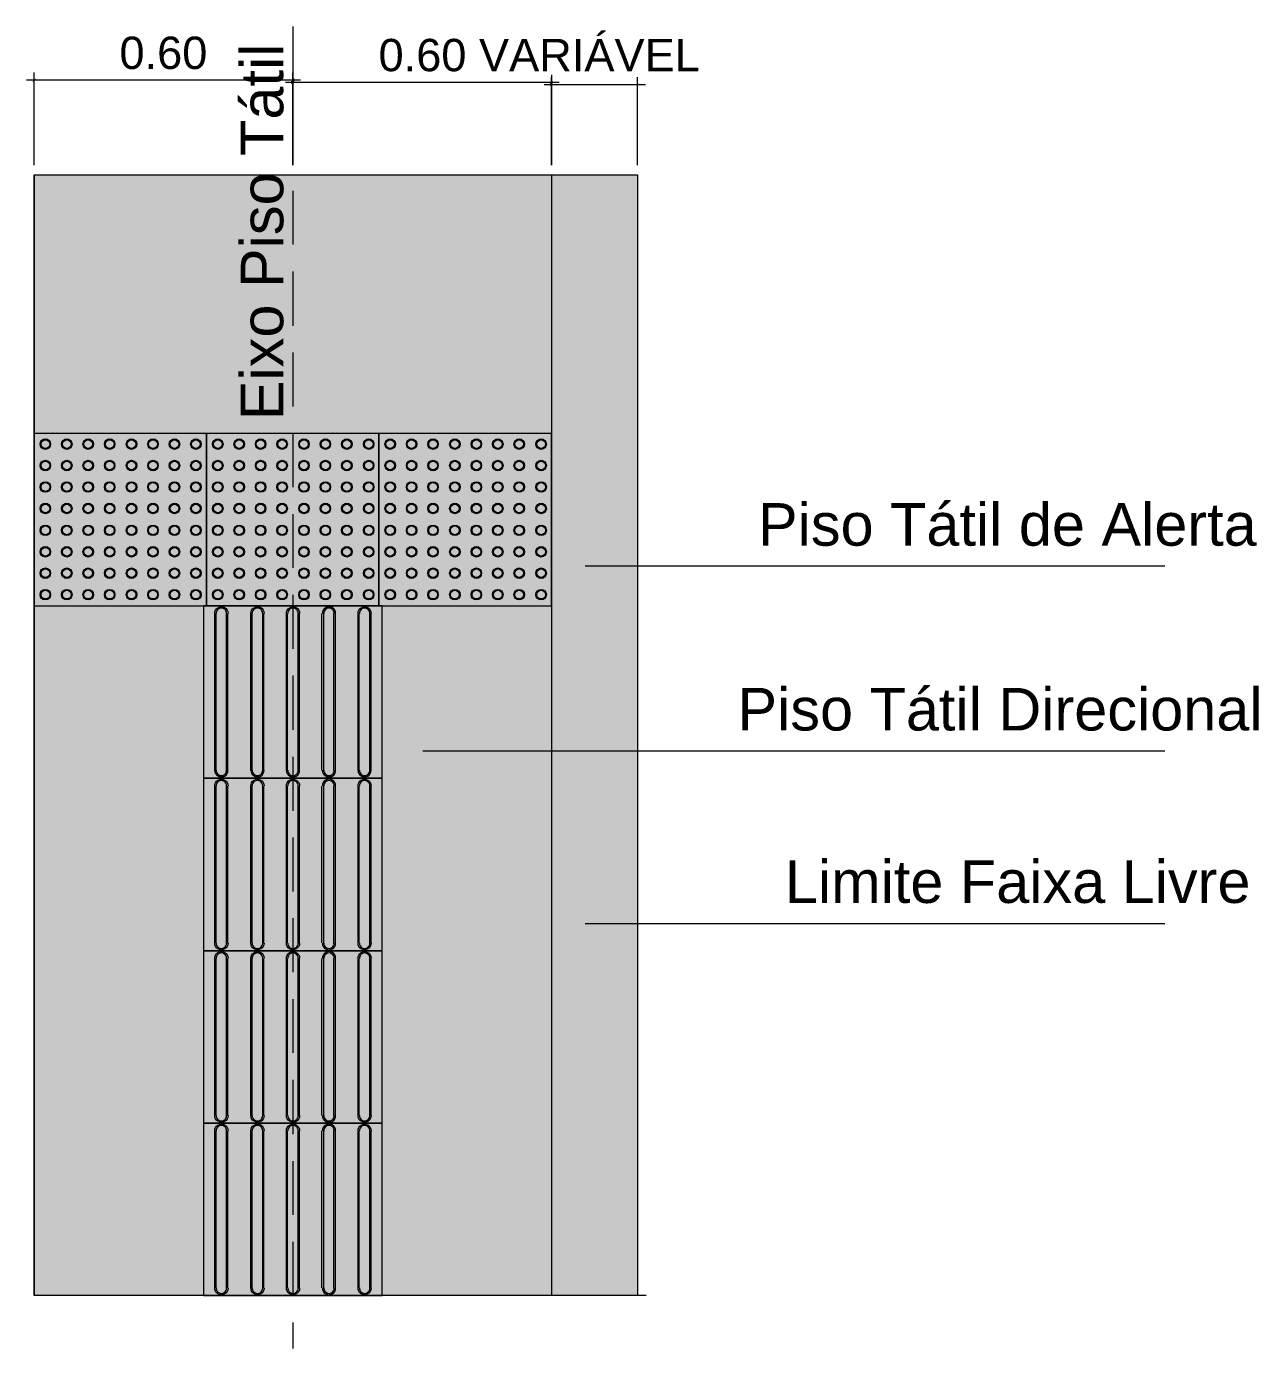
# Model space of a CAD drawing. Extents: x 3377 to 3790, y 1673 to 1846.
# Drawn here: x 3780.898 to 3783.756, y 1751.464 to 1754.53 of the extents above; entities that cross this region are included whole.
import ezdxf

# ---------------------------------------------------------------- set-up
doc = ezdxf.new("R2010")
doc.units = 0
doc.header["$LTSCALE"] = 2
for name, color, linetype in [('PDF13_0', 7, 'Continuous'), ('PDF13_A_Texto', 7, 'Continuous'), ('PDF13_Text', 7, 'Continuous')]:
    doc.layers.add(name, color=color, linetype=linetype)
doc.layers.add('PDF13_A_Piso_Tatil', color=7, linetype='Continuous', true_color=0xffff93)
doc.styles.add('PDF Arial', font='arial.ttf')

msp = doc.modelspace()

# ---------------------------------------------------------------- linework, layer by layer
at = {"layer": 'PDF13_0', "color": 20, "lineweight": 0, "true_color": 0xf43d00}
for points in [[(3781.5155, 1754.5304), (3781.5155, 1754.3992)], [(3781.5155, 1754.3368), (3781.5155, 1754.2119)], [(3782.1155, 1754.1865), (3782.1155, 1751.5865)], [(3781.5155, 1754.1495), (3781.5155, 1754.0246)], [(3781.5155, 1753.9622), (3781.5155, 1753.8363)], [(3781.5155, 1753.7738), (3781.5155, 1753.649)], [(3781.5155, 1753.5865), (3781.5155, 1753.4617)], [(3781.5155, 1753.3992), (3781.5155, 1753.2744)], [(3781.5155, 1753.2119), (3781.5155, 1753.0871)], [(3781.5155, 1753.0246), (3781.5155, 1752.8987)], [(3781.5155, 1752.8363), (3781.5155, 1752.7114)], [(3781.5155, 1752.649), (3781.5155, 1752.5241)], [(3781.5155, 1752.4617), (3781.5155, 1752.3368)], [(3781.5155, 1752.2744), (3781.5155, 1752.1495)], [(3781.5155, 1752.0871), (3781.5155, 1751.9611)], [(3781.5155, 1751.8987), (3781.5155, 1751.7738)], [(3781.5155, 1751.7114), (3781.5155, 1751.5865)], [(3781.5155, 1751.5241), (3781.5155, 1751.4638)]]:
    msp.add_lwpolyline(points, dxfattribs=at)
at = {"layer": 'PDF13_0', "lineweight": 0}
for points in [[(3780.9155, 1751.5865), (3780.9155, 1754.1865)], [(3780.9155, 1753.1865), (3781.3155, 1753.1865), (3781.3155, 1753.5865), (3780.9155, 1753.5865)], [(3781.3155, 1753.1865), (3781.7155, 1753.1865), (3781.7155, 1753.5865), (3781.3155, 1753.5865)], [(3781.7155, 1753.1865), (3782.1155, 1753.1865), (3782.1155, 1753.5865), (3781.7155, 1753.5865)], [(3781.3081, 1752.7865), (3781.7229, 1752.7865), (3781.7229, 1753.1865), (3781.3081, 1753.1865)], [(3781.3081, 1752.3865), (3781.7229, 1752.3865), (3781.7229, 1752.7865), (3781.3081, 1752.7865)], [(3781.3081, 1751.9865), (3781.7229, 1751.9865), (3781.7229, 1752.3865), (3781.3081, 1752.3865)], [(3781.3081, 1751.5865), (3781.7229, 1751.5865), (3781.7229, 1751.9865), (3781.3081, 1751.9865)]]:
    msp.add_lwpolyline(points, close=True, dxfattribs=at)
for points in [[(3780.9155, 1754.1865), (3782.3155, 1754.1865), (3782.3155, 1751.5865)], [(3780.9409, 1753.5611), (3780.9409, 1753.5611)], [(3781.3409, 1753.5611), (3781.3409, 1753.5611)], [(3781.7409, 1753.5611), (3781.7409, 1753.5611)], [(3781.3367, 1753.1685), (3781.3367, 1752.8045)], [(3781.3621, 1752.8045), (3781.3621, 1753.1685)], [(3781.3642, 1753.1685), (3781.3642, 1752.8045)], [(3781.4203, 1753.1685), (3781.4203, 1752.8045)], [(3781.4457, 1752.8045), (3781.4457, 1753.1685)], [(3781.4478, 1753.1685), (3781.4478, 1752.8045)], [(3781.5028, 1753.1685), (3781.5028, 1752.8045)], [(3781.5282, 1752.8045), (3781.5282, 1753.1685)], [(3781.5304, 1753.1685), (3781.5304, 1752.8045)], [(3781.5833, 1752.8045), (3781.5833, 1753.1685)], [(3781.5864, 1753.1685), (3781.5864, 1752.8045)], [(3781.6108, 1752.8045), (3781.6108, 1753.1685)], [(3781.6139, 1753.1685), (3781.6139, 1752.8045)], [(3781.669, 1753.1685), (3781.669, 1752.8045)], [(3781.6944, 1752.8045), (3781.6944, 1753.1685)], [(3781.6965, 1753.1685), (3781.6965, 1752.8045)], [(3781.3367, 1752.7685), (3781.3367, 1752.4045)], [(3781.3621, 1752.4035), (3781.3621, 1752.7685)], [(3781.3642, 1752.7685), (3781.3642, 1752.4035)], [(3781.4203, 1752.7685), (3781.4203, 1752.4045)], [(3781.4457, 1752.4035), (3781.4457, 1752.7685)], [(3781.4478, 1752.7685), (3781.4478, 1752.4035)], [(3781.5028, 1752.7685), (3781.5028, 1752.4045)], [(3781.5282, 1752.4035), (3781.5282, 1752.7685)], [(3781.5304, 1752.7685), (3781.5304, 1752.4035)], [(3781.5833, 1752.4045), (3781.5833, 1752.7685)], [(3781.5864, 1752.7685), (3781.5864, 1752.4045)], [(3781.6108, 1752.4035), (3781.6108, 1752.7685)], [(3781.6139, 1752.7685), (3781.6139, 1752.4035)], [(3781.669, 1752.7685), (3781.669, 1752.4045)], [(3781.6944, 1752.4035), (3781.6944, 1752.7685)], [(3781.6965, 1752.7685), (3781.6965, 1752.4035)], [(3781.3367, 1752.3685), (3781.3367, 1752.0045)], [(3781.3621, 1752.0035), (3781.3621, 1752.3685)], [(3781.3642, 1752.3685), (3781.3642, 1752.0035)], [(3781.4203, 1752.3685), (3781.4203, 1752.0045)], [(3781.4457, 1752.0035), (3781.4457, 1752.3685)], [(3781.4478, 1752.3685), (3781.4478, 1752.0035)], [(3781.5028, 1752.3685), (3781.5028, 1752.0045)], [(3781.5282, 1752.0035), (3781.5282, 1752.3685)], [(3781.5304, 1752.3685), (3781.5304, 1752.0035)], [(3781.5833, 1752.0045), (3781.5833, 1752.3685)], [(3781.5864, 1752.3685), (3781.5864, 1752.0045)], [(3781.6108, 1752.0035), (3781.6108, 1752.3685)], [(3781.6139, 1752.3685), (3781.6139, 1752.0035)], [(3781.669, 1752.3685), (3781.669, 1752.0045)], [(3781.6944, 1752.0035), (3781.6944, 1752.3685)], [(3781.6965, 1752.3685), (3781.6965, 1752.0035)], [(3781.3367, 1751.9685), (3781.3367, 1751.6045)], [(3781.3621, 1751.6035), (3781.3621, 1751.9685)], [(3781.3642, 1751.9685), (3781.3642, 1751.6035)], [(3781.4203, 1751.9685), (3781.4203, 1751.6045)], [(3781.4457, 1751.6035), (3781.4457, 1751.9685)], [(3781.4478, 1751.9685), (3781.4478, 1751.6035)], [(3781.5028, 1751.9685), (3781.5028, 1751.6045)], [(3781.5282, 1751.6035), (3781.5282, 1751.9685)], [(3781.5304, 1751.9685), (3781.5304, 1751.6035)], [(3781.5833, 1751.6045), (3781.5833, 1751.9685)], [(3781.5864, 1751.9685), (3781.5864, 1751.6045)], [(3781.6108, 1751.6035), (3781.6108, 1751.9685)], [(3781.6139, 1751.9685), (3781.6139, 1751.6035)], [(3781.669, 1751.9685), (3781.669, 1751.6045)], [(3781.6944, 1751.6035), (3781.6944, 1751.9685)], [(3781.6965, 1751.9685), (3781.6965, 1751.6035)], [(3782.3356, 1751.5865), (3780.9155, 1751.5865)]]:
    msp.add_lwpolyline(points, dxfattribs=at)
for points in [[(3781.3346, 1752.8045), (3781.3346, 1753.1685, -1.01225), (3781.3653, 1753.1691)], [(3781.4182, 1752.8045), (3781.4182, 1753.1685, -1.01225), (3781.4489, 1753.1691)], [(3781.5007, 1752.8045), (3781.5007, 1753.1685, -1.01225), (3781.5314, 1753.1691)], [(3781.6669, 1752.8045), (3781.6669, 1753.1685, -1.01225), (3781.6975, 1753.1691)], [(3781.3653, 1752.404, -1.012201), (3781.3346, 1752.4045), (3781.3346, 1752.7685, -1.01225), (3781.3653, 1752.7691)], [(3781.4489, 1752.404, -1.012201), (3781.4182, 1752.4045), (3781.4182, 1752.7685, -1.01225), (3781.4489, 1752.7691)], [(3781.5314, 1752.404, -1.012201), (3781.5007, 1752.4045), (3781.5007, 1752.7685, -1.01225), (3781.5314, 1752.7691)], [(3781.6975, 1752.404, -1.012201), (3781.6669, 1752.4045), (3781.6669, 1752.7685, -1.01225), (3781.6975, 1752.7691)], [(3781.3653, 1752.004, -1.012201), (3781.3346, 1752.0045), (3781.3346, 1752.3685, -1.01225), (3781.3653, 1752.3691)], [(3781.4489, 1752.004, -1.012201), (3781.4182, 1752.0045), (3781.4182, 1752.3685, -1.01225), (3781.4489, 1752.3691)], [(3781.5314, 1752.004, -1.012201), (3781.5007, 1752.0045), (3781.5007, 1752.3685, -1.01225), (3781.5314, 1752.3691)], [(3781.6975, 1752.004, -1.012201), (3781.6669, 1752.0045), (3781.6669, 1752.3685, -1.01225), (3781.6975, 1752.3691)], [(3781.3653, 1751.604, -1.012201), (3781.3346, 1751.6045), (3781.3346, 1751.9685, -1.01225), (3781.3653, 1751.9691)], [(3781.4489, 1751.604, -1.012201), (3781.4182, 1751.6045), (3781.4182, 1751.9685, -1.01225), (3781.4489, 1751.9691)], [(3781.5314, 1751.604, -1.012201), (3781.5007, 1751.6045), (3781.5007, 1751.9685, -1.01225), (3781.5314, 1751.9691)], [(3781.6975, 1751.604, -1.012201), (3781.6669, 1751.6045), (3781.6669, 1751.9685, -1.01225), (3781.6975, 1751.9691)]]:
    msp.add_lwpolyline(points, format="xyb", dxfattribs=at)
for centre, radius in [((3780.9415, 1753.5617), 0.0122), ((3780.9415, 1753.5617), 0.0101), ((3780.9912, 1753.5617), 0.0122), ((3780.9912, 1753.5617), 0.0101), ((3781.0409, 1753.5617), 0.0122), ((3781.0409, 1753.5617), 0.0101), ((3781.0907, 1753.5617), 0.0122), ((3781.0907, 1753.5617), 0.0101), ((3781.1415, 1753.5617), 0.0122), ((3781.1415, 1753.5617), 0.0101), ((3781.1912, 1753.5617), 0.0122), ((3781.1912, 1753.5617), 0.0101), ((3781.2409, 1753.5617), 0.0122), ((3781.2409, 1753.5617), 0.0101), ((3781.2907, 1753.5617), 0.0122), ((3781.2907, 1753.5617), 0.0101), ((3781.3415, 1753.5617), 0.0122), ((3781.3415, 1753.5617), 0.0101), ((3781.3912, 1753.5617), 0.0122), ((3781.3912, 1753.5617), 0.0101), ((3781.4409, 1753.5617), 0.0122), ((3781.4409, 1753.5617), 0.0101), ((3781.4907, 1753.5617), 0.0122), ((3781.4907, 1753.5617), 0.0101), ((3781.5415, 1753.5617), 0.0122), ((3781.5415, 1753.5617), 0.0101), ((3781.5912, 1753.5617), 0.0122), ((3781.5912, 1753.5617), 0.0101), ((3781.6409, 1753.5617), 0.0122), ((3781.6409, 1753.5617), 0.0101), ((3781.6917, 1753.5617), 0.0122), ((3781.6917, 1753.5617), 0.0101), ((3781.7415, 1753.5617), 0.0122), ((3781.7415, 1753.5617), 0.0101), ((3781.7912, 1753.5617), 0.0122), ((3781.7912, 1753.5617), 0.0101), ((3781.8409, 1753.5617), 0.0122), ((3781.8409, 1753.5617), 0.0101), ((3781.8917, 1753.5617), 0.0122), ((3781.8917, 1753.5617), 0.0101), ((3781.9415, 1753.5617), 0.0122), ((3781.9415, 1753.5617), 0.0101), ((3781.9912, 1753.5617), 0.0122), ((3781.9912, 1753.5617), 0.0101), ((3782.0409, 1753.5617), 0.0122), ((3782.0409, 1753.5617), 0.0101), ((3782.0917, 1753.5617), 0.0122), ((3782.0917, 1753.5617), 0.0101), ((3780.9415, 1753.5119), 0.0122), ((3780.9415, 1753.5119), 0.0101), ((3780.9912, 1753.5119), 0.0122), ((3780.9912, 1753.5119), 0.0101), ((3781.0409, 1753.5119), 0.0122), ((3781.0409, 1753.5119), 0.0101), ((3781.0907, 1753.5119), 0.0122), ((3781.0907, 1753.5119), 0.0101), ((3781.1415, 1753.5119), 0.0122), ((3781.1415, 1753.5119), 0.0101), ((3781.1912, 1753.5119), 0.0122), ((3781.1912, 1753.5119), 0.0101), ((3781.2409, 1753.5119), 0.0122), ((3781.2409, 1753.5119), 0.0101), ((3781.2907, 1753.5119), 0.0122), ((3781.2907, 1753.5119), 0.0101), ((3781.3415, 1753.5119), 0.0122), ((3781.3415, 1753.5119), 0.0101), ((3781.3912, 1753.5119), 0.0122), ((3781.3912, 1753.5119), 0.0101), ((3781.4409, 1753.5119), 0.0122), ((3781.4409, 1753.5119), 0.0101), ((3781.4907, 1753.5119), 0.0122), ((3781.4907, 1753.5119), 0.0101), ((3781.5415, 1753.5119), 0.0122), ((3781.5415, 1753.5119), 0.0101), ((3781.5912, 1753.5119), 0.0122), ((3781.5912, 1753.5119), 0.0101), ((3781.6409, 1753.5119), 0.0122), ((3781.6409, 1753.5119), 0.0101), ((3781.6917, 1753.5119), 0.0122), ((3781.6917, 1753.5119), 0.0101), ((3781.7415, 1753.5119), 0.0122), ((3781.7415, 1753.5119), 0.0101), ((3781.7912, 1753.5119), 0.0122), ((3781.7912, 1753.5119), 0.0101), ((3781.8409, 1753.5119), 0.0122), ((3781.8409, 1753.5119), 0.0101), ((3781.8917, 1753.5119), 0.0122), ((3781.8917, 1753.5119), 0.0101), ((3781.9415, 1753.5119), 0.0122), ((3781.9415, 1753.5119), 0.0101), ((3781.9912, 1753.5119), 0.0122), ((3781.9912, 1753.5119), 0.0101), ((3782.0409, 1753.5119), 0.0122), ((3782.0409, 1753.5119), 0.0101), ((3782.0917, 1753.5119), 0.0122), ((3782.0917, 1753.5119), 0.0101), ((3780.9415, 1753.4622), 0.0122), ((3780.9415, 1753.4622), 0.0101), ((3780.9912, 1753.4622), 0.0122), ((3780.9912, 1753.4622), 0.0101), ((3781.0409, 1753.4622), 0.0122), ((3781.0409, 1753.4622), 0.0101), ((3781.0907, 1753.4622), 0.0122), ((3781.0907, 1753.4622), 0.0101), ((3781.1415, 1753.4622), 0.0122), ((3781.1415, 1753.4622), 0.0101), ((3781.1912, 1753.4622), 0.0122), ((3781.1912, 1753.4622), 0.0101), ((3781.2409, 1753.4622), 0.0122), ((3781.2409, 1753.4622), 0.0101), ((3781.2907, 1753.4622), 0.0122), ((3781.2907, 1753.4622), 0.0101), ((3781.3415, 1753.4622), 0.0122), ((3781.3415, 1753.4622), 0.0101), ((3781.3912, 1753.4622), 0.0122), ((3781.3912, 1753.4622), 0.0101), ((3781.4409, 1753.4622), 0.0122), ((3781.4409, 1753.4622), 0.0101), ((3781.4907, 1753.4622), 0.0122), ((3781.4907, 1753.4622), 0.0101), ((3781.5415, 1753.4622), 0.0122), ((3781.5415, 1753.4622), 0.0101), ((3781.5912, 1753.4622), 0.0122), ((3781.5912, 1753.4622), 0.0101), ((3781.6409, 1753.4622), 0.0122), ((3781.6409, 1753.4622), 0.0101), ((3781.6917, 1753.4622), 0.0122), ((3781.6917, 1753.4622), 0.0101), ((3781.7415, 1753.4622), 0.0122), ((3781.7415, 1753.4622), 0.0101), ((3781.7912, 1753.4622), 0.0122), ((3781.7912, 1753.4622), 0.0101), ((3781.8409, 1753.4622), 0.0122), ((3781.8409, 1753.4622), 0.0101), ((3781.8917, 1753.4622), 0.0122), ((3781.8917, 1753.4622), 0.0101), ((3781.9415, 1753.4622), 0.0122), ((3781.9415, 1753.4622), 0.0101), ((3781.9912, 1753.4622), 0.0122), ((3781.9912, 1753.4622), 0.0101), ((3782.0409, 1753.4622), 0.0122), ((3782.0409, 1753.4622), 0.0101), ((3782.0917, 1753.4622), 0.0122), ((3782.0917, 1753.4622), 0.0101), ((3780.9415, 1753.4125), 0.0122), ((3780.9415, 1753.4125), 0.0101), ((3780.9912, 1753.4125), 0.0122), ((3780.9912, 1753.4125), 0.0101), ((3781.0409, 1753.4125), 0.0122), ((3781.0409, 1753.4125), 0.0101), ((3781.0907, 1753.4125), 0.0122), ((3781.0907, 1753.4125), 0.0101), ((3781.1415, 1753.4125), 0.0122), ((3781.1415, 1753.4125), 0.0101), ((3781.1912, 1753.4125), 0.0122), ((3781.1912, 1753.4125), 0.0101), ((3781.2409, 1753.4125), 0.0122), ((3781.2409, 1753.4125), 0.0101), ((3781.2907, 1753.4125), 0.0122), ((3781.2907, 1753.4125), 0.0101), ((3781.3415, 1753.4125), 0.0122), ((3781.3415, 1753.4125), 0.0101), ((3781.3912, 1753.4125), 0.0122), ((3781.3912, 1753.4125), 0.0101), ((3781.4409, 1753.4125), 0.0122), ((3781.4409, 1753.4125), 0.0101), ((3781.4907, 1753.4125), 0.0122), ((3781.4907, 1753.4125), 0.0101), ((3781.5415, 1753.4125), 0.0122), ((3781.5415, 1753.4125), 0.0101), ((3781.5912, 1753.4125), 0.0122), ((3781.5912, 1753.4125), 0.0101), ((3781.6409, 1753.4125), 0.0122), ((3781.6409, 1753.4125), 0.0101), ((3781.6917, 1753.4125), 0.0122), ((3781.6917, 1753.4125), 0.0101), ((3781.7415, 1753.4125), 0.0122), ((3781.7415, 1753.4125), 0.0101), ((3781.7912, 1753.4125), 0.0122), ((3781.7912, 1753.4125), 0.0101), ((3781.8409, 1753.4125), 0.0122), ((3781.8409, 1753.4125), 0.0101), ((3781.8917, 1753.4125), 0.0122), ((3781.8917, 1753.4125), 0.0101), ((3781.9415, 1753.4125), 0.0122), ((3781.9415, 1753.4125), 0.0101), ((3781.9912, 1753.4125), 0.0122), ((3781.9912, 1753.4125), 0.0101), ((3782.0409, 1753.4125), 0.0122), ((3782.0409, 1753.4125), 0.0101), ((3782.0917, 1753.4125), 0.0122), ((3782.0917, 1753.4125), 0.0101), ((3780.9415, 1753.3617), 0.0122), ((3780.9415, 1753.3617), 0.0101), ((3780.9912, 1753.3617), 0.0122), ((3780.9912, 1753.3617), 0.0101), ((3781.0409, 1753.3617), 0.0122), ((3781.0409, 1753.3617), 0.0101), ((3781.0907, 1753.3617), 0.0122), ((3781.0907, 1753.3617), 0.0101), ((3781.1415, 1753.3617), 0.0122), ((3781.1415, 1753.3617), 0.0101), ((3781.1912, 1753.3617), 0.0122), ((3781.1912, 1753.3617), 0.0101), ((3781.2409, 1753.3617), 0.0122), ((3781.2409, 1753.3617), 0.0101), ((3781.2907, 1753.3617), 0.0122), ((3781.2907, 1753.3617), 0.0101), ((3781.3415, 1753.3617), 0.0122), ((3781.3415, 1753.3617), 0.0101), ((3781.3912, 1753.3617), 0.0122), ((3781.3912, 1753.3617), 0.0101), ((3781.4409, 1753.3617), 0.0122), ((3781.4409, 1753.3617), 0.0101), ((3781.4907, 1753.3617), 0.0122), ((3781.4907, 1753.3617), 0.0101), ((3781.5415, 1753.3617), 0.0122), ((3781.5415, 1753.3617), 0.0101), ((3781.5912, 1753.3617), 0.0122), ((3781.5912, 1753.3617), 0.0101), ((3781.6409, 1753.3617), 0.0122), ((3781.6409, 1753.3617), 0.0101), ((3781.6917, 1753.3617), 0.0122), ((3781.6917, 1753.3617), 0.0101), ((3781.7415, 1753.3617), 0.0122), ((3781.7415, 1753.3617), 0.0101), ((3781.7912, 1753.3617), 0.0122), ((3781.7912, 1753.3617), 0.0101), ((3781.8409, 1753.3617), 0.0122), ((3781.8409, 1753.3617), 0.0101), ((3781.8917, 1753.3617), 0.0122), ((3781.8917, 1753.3617), 0.0101), ((3781.9415, 1753.3617), 0.0122), ((3781.9415, 1753.3617), 0.0101), ((3781.9912, 1753.3617), 0.0122), ((3781.9912, 1753.3617), 0.0101), ((3782.0409, 1753.3617), 0.0122), ((3782.0409, 1753.3617), 0.0101), ((3782.0917, 1753.3617), 0.0122), ((3782.0917, 1753.3617), 0.0101), ((3780.9415, 1753.3119), 0.0122), ((3780.9415, 1753.3119), 0.0101), ((3780.9912, 1753.3119), 0.0122), ((3780.9912, 1753.3119), 0.0101), ((3781.0409, 1753.3119), 0.0122), ((3781.0409, 1753.3119), 0.0101), ((3781.0907, 1753.3119), 0.0122), ((3781.0907, 1753.3119), 0.0101), ((3781.1415, 1753.3119), 0.0122), ((3781.1415, 1753.3119), 0.0101), ((3781.1912, 1753.3119), 0.0122), ((3781.1912, 1753.3119), 0.0101), ((3781.2409, 1753.3119), 0.0122), ((3781.2409, 1753.3119), 0.0101), ((3781.2907, 1753.3119), 0.0122), ((3781.2907, 1753.3119), 0.0101), ((3781.3415, 1753.3119), 0.0122), ((3781.3415, 1753.3119), 0.0101), ((3781.3912, 1753.3119), 0.0122), ((3781.3912, 1753.3119), 0.0101), ((3781.4409, 1753.3119), 0.0122), ((3781.4409, 1753.3119), 0.0101), ((3781.4907, 1753.3119), 0.0122), ((3781.4907, 1753.3119), 0.0101), ((3781.5415, 1753.3119), 0.0122), ((3781.5415, 1753.3119), 0.0101), ((3781.5912, 1753.3119), 0.0122), ((3781.5912, 1753.3119), 0.0101), ((3781.6409, 1753.3119), 0.0122), ((3781.6409, 1753.3119), 0.0101), ((3781.6917, 1753.3119), 0.0122), ((3781.6917, 1753.3119), 0.0101), ((3781.7415, 1753.3119), 0.0122), ((3781.7415, 1753.3119), 0.0101), ((3781.7912, 1753.3119), 0.0122), ((3781.7912, 1753.3119), 0.0101), ((3781.8409, 1753.3119), 0.0122), ((3781.8409, 1753.3119), 0.0101), ((3781.8917, 1753.3119), 0.0122), ((3781.8917, 1753.3119), 0.0101), ((3781.9415, 1753.3119), 0.0122), ((3781.9415, 1753.3119), 0.0101), ((3781.9912, 1753.3119), 0.0122), ((3781.9912, 1753.3119), 0.0101), ((3782.0409, 1753.3119), 0.0122), ((3782.0409, 1753.3119), 0.0101), ((3782.0917, 1753.3119), 0.0122), ((3782.0917, 1753.3119), 0.0101), ((3780.9415, 1753.2622), 0.0122), ((3780.9415, 1753.2622), 0.0101), ((3780.9912, 1753.2622), 0.0122), ((3780.9912, 1753.2622), 0.0101), ((3781.0409, 1753.2622), 0.0122), ((3781.0409, 1753.2622), 0.0101), ((3781.0907, 1753.2622), 0.0122), ((3781.0907, 1753.2622), 0.0101), ((3781.1415, 1753.2622), 0.0122), ((3781.1415, 1753.2622), 0.0101), ((3781.1912, 1753.2622), 0.0122), ((3781.1912, 1753.2622), 0.0101), ((3781.2409, 1753.2622), 0.0122), ((3781.2409, 1753.2622), 0.0101), ((3781.2907, 1753.2622), 0.0122), ((3781.2907, 1753.2622), 0.0101), ((3781.3415, 1753.2622), 0.0122), ((3781.3415, 1753.2622), 0.0101), ((3781.3912, 1753.2622), 0.0122), ((3781.3912, 1753.2622), 0.0101), ((3781.4409, 1753.2622), 0.0122), ((3781.4409, 1753.2622), 0.0101), ((3781.4907, 1753.2622), 0.0122), ((3781.4907, 1753.2622), 0.0101), ((3781.5415, 1753.2622), 0.0122), ((3781.5415, 1753.2622), 0.0101), ((3781.5912, 1753.2622), 0.0122), ((3781.5912, 1753.2622), 0.0101), ((3781.6409, 1753.2622), 0.0122), ((3781.6409, 1753.2622), 0.0101), ((3781.6917, 1753.2622), 0.0122), ((3781.6917, 1753.2622), 0.0101), ((3781.7415, 1753.2622), 0.0122), ((3781.7415, 1753.2622), 0.0101), ((3781.7912, 1753.2622), 0.0122), ((3781.7912, 1753.2622), 0.0101), ((3781.8409, 1753.2622), 0.0122), ((3781.8409, 1753.2622), 0.0101), ((3781.8917, 1753.2622), 0.0122), ((3781.8917, 1753.2622), 0.0101), ((3781.9415, 1753.2622), 0.0122), ((3781.9415, 1753.2622), 0.0101), ((3781.9912, 1753.2622), 0.0122), ((3781.9912, 1753.2622), 0.0101), ((3782.0409, 1753.2622), 0.0122), ((3782.0409, 1753.2622), 0.0101), ((3782.0917, 1753.2622), 0.0122), ((3782.0917, 1753.2622), 0.0101), ((3780.9415, 1753.2125), 0.0122), ((3780.9415, 1753.2125), 0.0101), ((3780.9912, 1753.2125), 0.0122), ((3780.9912, 1753.2125), 0.0101), ((3781.0409, 1753.2125), 0.0122), ((3781.0409, 1753.2125), 0.0101), ((3781.0907, 1753.2125), 0.0122), ((3781.0907, 1753.2125), 0.0101), ((3781.1415, 1753.2125), 0.0122), ((3781.1415, 1753.2125), 0.0101), ((3781.1912, 1753.2125), 0.0122), ((3781.1912, 1753.2125), 0.0101), ((3781.2409, 1753.2125), 0.0122), ((3781.2409, 1753.2125), 0.0101), ((3781.2907, 1753.2125), 0.0122), ((3781.2907, 1753.2125), 0.0101), ((3781.3415, 1753.2125), 0.0122), ((3781.3415, 1753.2125), 0.0101), ((3781.3912, 1753.2125), 0.0122), ((3781.3912, 1753.2125), 0.0101), ((3781.4409, 1753.2125), 0.0122), ((3781.4409, 1753.2125), 0.0101), ((3781.4907, 1753.2125), 0.0122), ((3781.4907, 1753.2125), 0.0101), ((3781.5415, 1753.2125), 0.0122), ((3781.5415, 1753.2125), 0.0101), ((3781.5912, 1753.2125), 0.0122), ((3781.5912, 1753.2125), 0.0101), ((3781.6409, 1753.2125), 0.0122), ((3781.6409, 1753.2125), 0.0101), ((3781.6917, 1753.2125), 0.0122), ((3781.6917, 1753.2125), 0.0101), ((3781.7415, 1753.2125), 0.0122), ((3781.7415, 1753.2125), 0.0101), ((3781.7912, 1753.2125), 0.0122), ((3781.7912, 1753.2125), 0.0101), ((3781.8409, 1753.2125), 0.0122), ((3781.8409, 1753.2125), 0.0101), ((3781.8917, 1753.2125), 0.0122), ((3781.8917, 1753.2125), 0.0101), ((3781.9415, 1753.2125), 0.0122), ((3781.9415, 1753.2125), 0.0101), ((3781.9912, 1753.2125), 0.0122), ((3781.9912, 1753.2125), 0.0101), ((3782.0409, 1753.2125), 0.0122), ((3782.0409, 1753.2125), 0.0101), ((3782.0917, 1753.2125), 0.0122), ((3782.0917, 1753.2125), 0.0101)]:
    msp.add_circle(centre, radius, dxfattribs=at)
for centre, radius, start, end in [((3781.5997, 1753.1691), 0.0153, 359.989, 181.3843), ((3781.3499, 1753.1691), 0.0122, 359.9836, 181.3733), ((3781.4335, 1753.1691), 0.0122, 359.9836, 181.3733), ((3781.5161, 1753.1691), 0.0122, 359.9836, 181.3733), ((3781.5997, 1753.1691), 0.0122, 359.9836, 181.3733), ((3781.6822, 1753.1691), 0.0122, 359.9836, 181.3733), ((3781.3499, 1752.805), 0.0153, 178.6268, 0.0164), ((3781.3499, 1752.805), 0.0122, 178.6267, 0.0164), ((3781.4335, 1752.805), 0.0153, 178.6268, 0.0164), ((3781.4335, 1752.805), 0.0122, 178.6267, 0.0164), ((3781.5161, 1752.805), 0.0153, 178.6268, 0.0164), ((3781.5161, 1752.805), 0.0122, 178.6267, 0.0164), ((3781.5997, 1752.805), 0.0153, 178.6268, 0.0164), ((3781.5997, 1752.7691), 0.0153, 359.989, 181.3843), ((3781.5997, 1752.805), 0.0122, 178.6267, 0.0164), ((3781.6822, 1752.805), 0.0153, 178.6268, 0.0164), ((3781.6822, 1752.805), 0.0122, 178.6267, 0.0164), ((3781.3499, 1752.7691), 0.0122, 359.9836, 181.3733), ((3781.4335, 1752.7691), 0.0122, 359.9836, 181.3733), ((3781.5161, 1752.7691), 0.0122, 359.9836, 181.3733), ((3781.5997, 1752.7691), 0.0122, 359.9836, 181.3733), ((3781.6822, 1752.7691), 0.0122, 359.9836, 181.3733), ((3781.3499, 1752.404), 0.0122, 178.6267, 0.0164), ((3781.4335, 1752.404), 0.0122, 178.6267, 0.0164), ((3781.5161, 1752.404), 0.0122, 178.6267, 0.0164), ((3781.5997, 1752.404), 0.0153, 178.6268, 0.0164), ((3781.5997, 1752.404), 0.0122, 178.6267, 0.0164), ((3781.6822, 1752.404), 0.0122, 178.6267, 0.0164), ((3781.3499, 1752.3691), 0.0122, 359.9836, 181.3733), ((3781.4335, 1752.3691), 0.0122, 359.9836, 181.3733), ((3781.5161, 1752.3691), 0.0122, 359.9836, 181.3733), ((3781.5997, 1752.3691), 0.0153, 359.989, 181.3843), ((3781.5997, 1752.3691), 0.0122, 359.9836, 181.3733), ((3781.6822, 1752.3691), 0.0122, 359.9836, 181.3733), ((3781.3499, 1752.004), 0.0122, 178.6267, 0.0164), ((3781.4335, 1752.004), 0.0122, 178.6267, 0.0164), ((3781.5161, 1752.004), 0.0122, 178.6267, 0.0164), ((3781.5997, 1752.004), 0.0153, 178.6268, 0.0164), ((3781.5997, 1752.004), 0.0122, 178.6267, 0.0164), ((3781.6822, 1752.004), 0.0122, 178.6267, 0.0164), ((3781.3499, 1751.9691), 0.0122, 359.9836, 181.3733), ((3781.4335, 1751.9691), 0.0122, 359.9836, 181.3733), ((3781.5161, 1751.9691), 0.0122, 359.9836, 181.3733), ((3781.5997, 1751.9691), 0.0153, 359.989, 181.3843), ((3781.5997, 1751.9691), 0.0122, 359.9836, 181.3733), ((3781.6822, 1751.9691), 0.0122, 359.9836, 181.3733), ((3781.3499, 1751.604), 0.0122, 178.6267, 0.0164), ((3781.4335, 1751.604), 0.0122, 178.6267, 0.0164), ((3781.5161, 1751.604), 0.0122, 178.6267, 0.0164), ((3781.5997, 1751.604), 0.0153, 178.6268, 0.0164), ((3781.5997, 1751.604), 0.0122, 178.6267, 0.0164), ((3781.6822, 1751.604), 0.0122, 178.6267, 0.0164)]:
    msp.add_arc(centre, radius, start, end, dxfattribs=at)
at = {"layer": 'PDF13_0', "transparency": 33554559}
for points in [[(3780.9187, 1754.4098), (3780.9124, 1754.4013), (3780.9113, 1754.4024)], [(3780.9198, 1754.4087), (3780.9187, 1754.4098), (3780.9124, 1754.4013)], [(3781.5113, 1754.4024), (3781.5124, 1754.4013), (3781.5187, 1754.4098)], [(3781.5124, 1754.4013), (3781.5187, 1754.4098), (3781.5198, 1754.4087)], [(3781.5187, 1754.4045), (3781.5124, 1754.396), (3781.5113, 1754.3971)], [(3781.5198, 1754.4045), (3781.5187, 1754.4045), (3781.5124, 1754.396)], [(3782.1113, 1754.3971), (3782.1124, 1754.396), (3782.1198, 1754.4045)], [(3782.1198, 1754.4003), (3782.1124, 1754.3918), (3782.1113, 1754.3918)], [(3782.1124, 1754.396), (3782.1198, 1754.4045), (3782.1198, 1754.4045)], [(3782.1198, 1754.3992), (3782.1198, 1754.4003), (3782.1124, 1754.3918)], [(3782.3124, 1754.3918), (3782.3198, 1754.4003), (3782.3198, 1754.3992)]]:
    msp.add_solid(points, dxfattribs=at)
at = {"layer": 'PDF13_0', "color": 9, "true_color": 0xbfbfbf, "transparency": 33554559}
for points in [[(3781.5483, 1754.1865), (3780.9155, 1754.1865), (3781.5483, 1753.5865)], [(3780.9155, 1754.1865), (3781.5483, 1753.5865), (3780.9155, 1753.5865)], [(3782.3155, 1754.1865), (3781.5483, 1754.1865), (3782.3155, 1753.5865)], [(3781.5483, 1754.1865), (3782.3155, 1753.5865), (3781.5483, 1753.5865)], [(3782.3155, 1753.5865), (3782.1155, 1753.5865), (3782.3155, 1753.2796)], [(3782.1155, 1753.5865), (3782.3155, 1753.2796), (3782.1155, 1753.2796)], [(3782.3155, 1753.2796), (3782.1155, 1753.2796), (3782.3155, 1753.1865)], [(3782.1155, 1753.2796), (3782.3155, 1753.1865), (3782.1155, 1753.1865)], [(3781.3081, 1753.1865), (3780.9155, 1753.1865), (3781.3081, 1752.7865)], [(3780.9155, 1753.1865), (3781.3081, 1752.7865), (3780.9155, 1752.7865)], [(3782.3155, 1753.1865), (3781.7229, 1753.1865), (3782.3155, 1752.85)], [(3781.7229, 1753.1865), (3782.3155, 1752.85), (3781.7229, 1752.85)], [(3782.3155, 1752.85), (3781.7229, 1752.85), (3782.3155, 1752.7865)], [(3781.7229, 1752.85), (3782.3155, 1752.7865), (3781.7229, 1752.7865)], [(3781.3081, 1752.7865), (3780.9155, 1752.7865), (3781.3081, 1752.3865)], [(3780.9155, 1752.7865), (3781.3081, 1752.3865), (3780.9155, 1752.3865)], [(3782.3155, 1752.7865), (3781.7229, 1752.7865), (3782.3155, 1752.3865)], [(3781.7229, 1752.7865), (3782.3155, 1752.3865), (3781.7229, 1752.3865)], [(3781.3081, 1752.3865), (3780.9155, 1752.3865), (3781.3081, 1751.9865)], [(3780.9155, 1752.3865), (3781.3081, 1751.9865), (3780.9155, 1751.9865)], [(3782.3155, 1752.3865), (3781.7229, 1752.3865), (3782.3155, 1751.9865)], [(3781.7229, 1752.3865), (3782.3155, 1751.9865), (3781.7229, 1751.9865)], [(3781.3081, 1751.9865), (3780.9155, 1751.9865), (3781.3081, 1751.5865)], [(3780.9155, 1751.9865), (3781.3081, 1751.5865), (3780.9155, 1751.5865)], [(3782.3155, 1751.9865), (3781.7229, 1751.9865), (3782.3155, 1751.5865)], [(3781.7229, 1751.9865), (3782.3155, 1751.5865), (3781.7229, 1751.5865)]]:
    msp.add_solid(points, dxfattribs=at)
at = {"layer": 'PDF13_A_Piso_Tatil', "color": 51, "true_color": 0xffffa3, "transparency": 33554559}
for points in [[(3781.3155, 1753.5865), (3780.9155, 1753.5865), (3781.3155, 1753.1865)], [(3780.9155, 1753.5865), (3781.3155, 1753.1865), (3780.9155, 1753.1865)], [(3781.7155, 1753.5865), (3781.3155, 1753.5865), (3781.7155, 1753.1865)], [(3781.3155, 1753.5865), (3781.7155, 1753.1865), (3781.3155, 1753.1865)], [(3782.1155, 1753.5865), (3781.7155, 1753.5865), (3782.1155, 1753.1865)], [(3781.7155, 1753.5865), (3782.1155, 1753.1865), (3781.7155, 1753.1865)], [(3781.7229, 1753.1865), (3781.3081, 1753.1865), (3781.7229, 1752.7865)], [(3781.3081, 1753.1865), (3781.7229, 1752.7865), (3781.3081, 1752.7865)], [(3781.7229, 1752.7865), (3781.3081, 1752.7865), (3781.7229, 1752.3865)], [(3781.3081, 1752.7865), (3781.7229, 1752.3865), (3781.3081, 1752.3865)], [(3781.7229, 1752.3865), (3781.3081, 1752.3865), (3781.7229, 1751.9865)], [(3781.3081, 1752.3865), (3781.7229, 1751.9865), (3781.3081, 1751.9865)], [(3781.7229, 1751.9865), (3781.3081, 1751.9865), (3781.7229, 1751.5865)], [(3781.3081, 1751.9865), (3781.7229, 1751.5865), (3781.3081, 1751.5865)]]:
    msp.add_solid(points, dxfattribs=at)
at = {"layer": 'PDF13_A_Texto', "lineweight": 0}
for points in [[(3780.9155, 1754.2087), (3780.9155, 1754.4236)], [(3781.5155, 1754.4183), (3781.5155, 1754.2087), (3781.5155, 1754.4236)], [(3782.1155, 1754.4183), (3782.1155, 1754.2087), (3782.1155, 1754.413)], [(3782.3155, 1754.2087), (3782.3155, 1754.413)], [(3781.5335, 1754.4056), (3780.8975, 1754.4056)], [(3782.1335, 1754.4003), (3781.4986, 1754.4003)], [(3782.0986, 1754.396), (3782.3335, 1754.396)], [(3782.1938, 1753.2796), (3783.5388, 1753.2796)], [(3781.8171, 1752.85), (3783.5388, 1752.85)], [(3782.1938, 1752.45), (3783.5388, 1752.45)]]:
    msp.add_lwpolyline(points, dxfattribs=at)
at = {"layer": 'PDF13_A_Texto', "transparency": 33554559}
for points in [[(3782.1155, 1753.2796), (3782.1938, 1753.2913), (3782.1938, 1753.2669)], [(3781.7229, 1752.85), (3781.8171, 1752.8627), (3781.8171, 1752.8384)], [(3782.1155, 1752.45), (3782.1938, 1752.4627), (3782.1938, 1752.4373)]]:
    msp.add_solid(points, dxfattribs=at)

# ---------------------------------------------------------------- texts
at = {"layer": 'PDF13_Text', "attachment_point": 7, "style": 'PDF Arial'}
for s, insert, char_height in [('0.60', (3781.1134, 1754.4307), 0.07501), ('0.60 VARIÁVEL', (3781.7145, 1754.4255), 0.075007), ('Piso Tátil de Alerta', (3782.5949, 1753.3246), 0.098698), ('Piso Tátil Direcional', (3782.5473, 1752.896), 0.098698), ('Limite Faixa Livre', (3782.6573, 1752.496), 0.098698)]:
    msp.add_mtext(s, dxfattribs=dict(at, insert=insert, char_height=char_height))
at = {"layer": 'PDF13_Text', "insert": (3781.4949, 1753.6172), "char_height": 0.098698, "attachment_point": 7, "rotation": 90, "style": 'PDF Arial'}
msp.add_mtext('Eixo Piso Tátil', dxfattribs=at)

doc.saveas('drawing.dxf')
